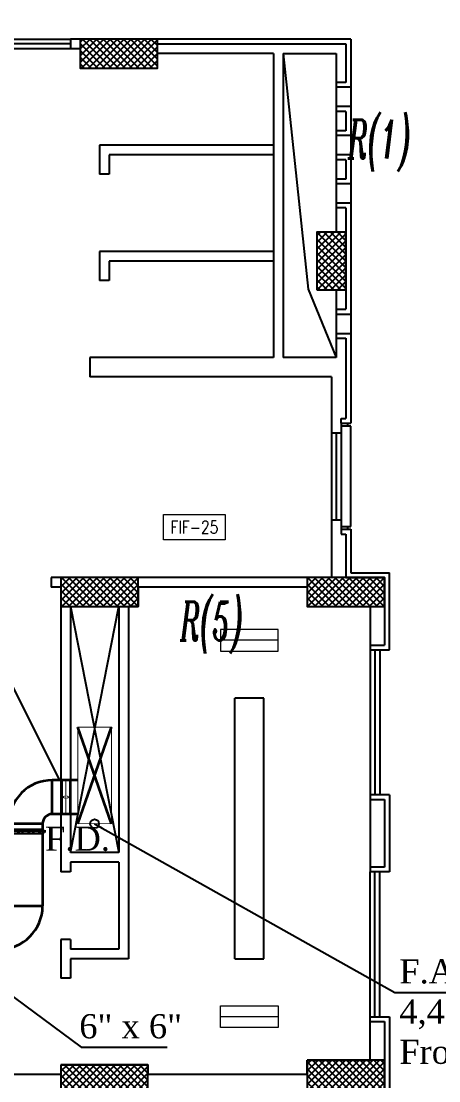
# Model space of a CAD drawing. Extents: x -432 to -365, y -145 to 173.
# Drawn here: x -381.9 to -377.57, y 74.01 to 84.99 of the extents above; entities that cross this region are included whole.
import ezdxf
from ezdxf.enums import TextEntityAlignment as Align

# ---------------------------------------------------------------- set-up
doc = ezdxf.new("R2010")
doc.units = 0
doc.header["$MEASUREMENT"] = 0
for name, color, linetype, lineweight in [('04-AC_F.A.DUCT', 4, 'Continuous', 35), ('A-SYMB-RMNU', 4, 'Continuous', 9), ('AC-TEXT', 15, 'Continuous', 30), ('Lighting', 2, 'Continuous', 13)]:
    doc.layers.add(name, color=color, linetype=linetype, lineweight=lineweight)
for name, color, linetype in [('A.C.VOLUM DAMPER', 2, 'Continuous'), ('CH.W.PIPING TEXT', 4, 'Continuous'), ('COLHATCH', 5, 'Continuous'), ('column', 6, 'Continuous'), ('E-LIGHTING', 2, 'Continuous'), ('elev', 2, 'Continuous'), ('ELEV1', 7, 'Continuous'), ('ELEV3', 1, 'Continuous'), ('fire damper', 20, 'Continuous'), ('M-DAMPER', 21, 'Continuous'), ('M-EQBMNT', 21, 'Continuous'), ('METAL-EDGE', 253, 'Continuous'), ('WALL', 4, 'Continuous'), ('WIN', 5, 'Continuous')]:
    doc.layers.add(name, color=color, linetype=linetype)
doc.styles.add('AC', font='romans.shx', dxfattribs={"height": 0.2})
doc.styles.add('ARABY', font='sosa.shx')
doc.styles.add('ITALICC', font='italicc.shx', dxfattribs={"width": 0.5, "height": 0.5})
doc.styles.add('ROMANS-TITLE', font='ROMANS.shx', dxfattribs={"width": 0.8})
doc.dimstyles.new('IHAB', dxfattribs={"dimscale": 0, "dimtxt": 0.15, "dimasz": 0.09, "dimexe": 0.18, "dimexo": 0.0625, "dimgap": 0, "dimtad": 0, "dimtih": 1, "dimtoh": 1, "dimzin": 0, "dimdsep": 46, "dimtxsty": 'ARABY', "dimcen": 0.03, "dimse1": 1, "dimse2": 1, "dimclrd": 36, "dimclrt": 42, "dimadec": 0, "dimazin": 0, "dimtfac": 1, "dimtmove": 1, "dimatfit": 3, "dimldrblk": 'ORIGIN', "dimfxl": 1, "dimtolj": 1, "dimtzin": 0, "dimarcsym": 0})
pattern_1 = [(45, (-202.9243946406027, -132.7769083291704), (-0.03535533905932738, 0.03535533905932738), []), (135, (-202.9243946406027, -132.7769083291704), (-0.03535533905932738, -0.03535533905932738), [])]

# ---------------------------------------------------------------- blocks, each defined once
blk = doc.blocks.new('A$C6E0E3E1A')
at = {"layer": 'Lighting'}
blk.add_line((0.5197793000941147, 0), (-0.5197793000940011, 0), dxfattribs=at)
blk.add_lwpolyline([(0.5197793000941147, 0.193842704840506), (-0.5197793000940011, 0.193842704840506), (-0.5197793000940011, -0.1938427048406197), (0.5197793000941147, -0.1938427048406197)], close=True, dxfattribs=at)
blk = doc.blocks.new('A$C180A56EA')
at = {"layer": 'A.C.VOLUM DAMPER'}
h = blk.add_hatch(dxfattribs=at)
h.set_pattern_fill('ANSI31', color=256, scale=0.001, style=0)
h.set_pattern_definition([(45, (129.5106854972666, -230.4802515764392), (-8.83883476483e-05, 8.83883476483e-05), [])])
h.paths.add_polyline_path([(0.0459236104537126, 0.0038522884871384), (0.0459236104757395, 0.0064864259926765), (0.0401378650209665, 0.0064864259843773), (0.0401377659472075, -0.0026821878719545), (0.045923610398944, -0.002682187910608), (0.0459236104210277, -4.8042745874e-05), (0.0602827424636132, -4.80428048775e-05), (0.060282742419048, 0.0127841165200664), (0.057027772506018, 0.0127841164832319), (0.0570277725136918, 0.0038522885038503)])
for p, q in [((-0.124205645396529, 0.0032395575318844), (-0.1161417841011314, 0.0032395575586008)), ((-0.1161417841110222, 0.0003895282276574), (-0.1189918133195249, 0.0032395575121029)), ((-0.1185239970014038, -1.54124385006e-05), (-0.1161417841200603, 0.0023668006671471)), ((-0.1161417840827141, 0.0015027057817463), (-0.117878635802839, 0.0032395575777002)), ((-0.1174108196443342, -1.54123823393e-05), (-0.1161417841109085, 0.0012536231505749)), ((-0.1161417840918659, 0.0026158833734655), (-0.1167654581736031, 0.0032395575305202)), ((-0.1162976420150414, -1.5412354486e-05), (-0.1161417841392165, 0.0001404455212253)), ((-0.1161417841392165, 0.0001404455212253), (-0.1104386206297079, 0.0058436088784504)), ((-0.1161417841109085, 0.0012536231505749), (-0.1115517983340908, 0.0058436089256304)), ((-0.1161417841200603, 0.0023668006671471), (-0.1126649756442077, 0.0058436089164218)), ((-0.1161417841116474, -0.0026495575285423), (-0.116141784119435, 0.0058436089358622)), ((-0.1161417840916954, 0.0034799782964967), (-0.1137781533485906, 0.0058436089636018)), ((-0.116141784119435, 0.0058436089358622), (-0.1098621357728859, 0.0058436088972087)), ((-0.1161417840819183, 0.0057063334328689), (-0.1160045086540151, 0.0058436088607152)), ((-0.1161417841102832, 0.00459315587878), (-0.1148913310622959, 0.0058436089263125)), ((-0.1161417841301215, -0.0009727320703803), (-0.1098621356978526, 0.0053069161341739)), ((-0.1098621357742502, -0.0014374097250709), (-0.116141784082032, 0.0048422385099514)), ((-0.1161417841678656, -0.0020859096340189), (-0.1098621357355967, 0.0041937385705353)), ((-0.1098621357274681, -0.0025505873544205), (-0.1161417841010177, 0.0037290610402181)), ((-0.1108763431438149, -0.0026495575201295), (-0.1161417840918659, 0.0026158833734655)), ((-0.1119895207731645, -0.0026495574730632), (-0.1161417840827141, 0.0015027057817463)), ((-0.1131026981677508, -0.0026495574915941), (-0.1161417841110222, 0.0003895282276574)), ((-0.1098621357458285, -0.000324232095835), (-0.1160299767564936, 0.0058436089358622)), ((-0.1155922542643282, -0.0026495574817034), (-0.1098621357640184, 0.0030805610164464)), ((-0.1098621357926106, 0.0007889455334009), (-0.1149167992492437, 0.0058436089168765)), ((-0.1144790765881396, -0.0026495574819307), (-0.1098621357172931, 0.0019673833870968)), ((-0.1098621357360514, 0.0019021230406509), (-0.1138036215824343, 0.0058436089072131)), ((-0.1133658991184063, -0.0026495574633998), (-0.1098621357362219, 0.0008542058423302)), ((-0.1127788020882292, 0.001902122891039), (0.04013781548408701, 0.0019021190562114)), ((-0.1098621357827767, 0.0030153006698868), (-0.1126904440282885, 0.0058436088601468)), ((-0.1098621357919285, 0.004128478261606), (-0.1115772665866928, 0.0058436090006637)), ((-0.1098621357541845, 0.0052416559002779), (-0.1104640888917459, 0.005843608869128001)), ((0.0401378650126674, 0.0121137935189211), (-0.1098621355558009, 0.0121137935094851)), ((-0.0881772501351463, 0.0112657172460615), (-0.0993662094800527, -0.0074614711519132)), ((-0.0767591894462214, 0.0112657172532238), (-0.0655702301083068, -0.0074614711489573)), ((-0.0401723665405314, 0.0112657172276443), (-0.0513613258009116, -0.0074614712360415)), ((-0.028444203477676, 0.0112657171690955), (-0.0172552441116238, -0.0074614712800383)), ((0.0055944797386758, 0.0112657171720514), (-0.0055944795217044, -0.0074614712164873)), ((0.0173771373223701, 0.0112657171323747), (0.0285660967728916, -0.0074614713074368)), ((0.0401378650209665, 0.0064864259843773), (0.0401377659472075, -0.0026821878719545)), ((0.0459236104757395, 0.0064864259926765), (0.0401378650209665, 0.0064864259843773)), ((0.0459236104537126, 0.0038522884871384), (0.0459236104757395, 0.0064864259926765)), ((0.0570277725136919, 0.0038522885038503), (0.0459236105127445, 0.0038522884871384)), ((0.060282742419048, 0.0127841165200664), (0.057027772506018, 0.0127841164832319)), ((0.057027772506018, 0.0127841164832319), (0.0570277725136919, 0.0038522885038503)), ((0.060282742419048, 0.0127841165200664), (0.0602827424636132, -4.80428048775e-05)), ((-0.1242056454347278, -1.54123812024e-05), (-0.1161417841017567, -1.54123921163e-05)), ((-0.1142158758345602, -0.0026495574820444), (-0.1161417840549745, -0.0007236493171092)), ((-0.1153290534637961, -0.0026495575098977), (-0.1161417841020977, -0.0018368269653308)), ((-0.1098621357556624, -0.0026495574828402), (-0.1161417841116474, -0.0026495575285423)), ((-0.1122527215736397, -0.0026495575199021), (-0.1098621357270701, -0.0002589717492754)), ((-0.1111395439819205, -0.0026495574544185), (-0.1098621357179184, -0.0013721493411083)), ((-0.1100263663902012, -0.0026495574639682), (-0.1098621357462264, -0.0024853269703442)), ((-0.1098621355596094, -0.008309547597122), (0.0401378649243327, -0.008309547597122)), ((0.0401377659472075, -0.0026821878719545), (0.045923610398944, -0.002682187910608)), ((0.0602827424636132, -4.80428048775e-05), (0.0459236104369723, -4.8042745874e-05)), ((0.045923610398944, -0.002682187910608), (0.0459236104210277, -4.80427458172e-05))]:
    blk.add_line(p, q, dxfattribs=at)
at = {"layer": 'A.C.VOLUM DAMPER', "extrusion": (0, 0, -1)}
for centre, major_axis, ratio, start_param, end_param in [((-0.0937717298639598, 0.001902123028259), (0.0013450041392635, 0.0013450041392635), 0.9999999999676532, 3.926990832005278, 7.068583485595073), ((-0.0937717298639598, 0.001902123028259), (-0.001345004179139, 0.001345004179139), 0.9999999999040016, 2.35619450514621, 5.497787158736003), ((-0.0711647098711126, 0.0019021231460385), (0.0013450041426326, 0.0013450041426326), 0.9999999998888288, 3.926990832044693, 7.068583485634487), ((-0.0711647098711126, 0.0019021231460385), (-0.0013450041924277, 0.0013450041924277), 0.9999999998375536, 2.356194505112986, 5.49778715870278), ((-0.0457668461097285, 0.0019021230192777), (0.0013450041956857, 0.0013450041956857), 0.9999999999536584, 3.926990827051501, 7.068583480641293), ((9.9192e-12, 0.0019021230295095), (0.001345004092869, 0.001345004092869), 0.9999999999231018, 0.7853981685759788, 3.926990822165772), ((0.0229716170945551, 0.0019021229969951), (0.0013450041392419, 0.0013450041392419), 0.9999999999699456, 3.926990831944366, 7.068583485534158), ((0.0229716170945551, 0.0019021229969951), (-0.0013450041956917, 0.0013450041956917), 0.9999999999747561, 2.35619450022081, 5.497787153810606)]:
    blk.add_ellipse(centre, major_axis=major_axis, ratio=ratio, start_param=start_param, end_param=end_param, dxfattribs=at)
at = {"layer": 'A.C.VOLUM DAMPER', "extrusion": (0, 0, -0.9999999999999998)}
for centre, major_axis, ratio, start_param, end_param in [((-0.0457668461097285, 0.0019021230192777), (-0.0013450041259434, 0.0013450041259434), 0.9999999999912028, 2.356194505189812, 5.497787158779605), ((-0.0228497239120031, 0.001902122977441), (0.0013450040663097, 0.0013450040663097), 0.999999999879514, 3.926990802463995, 7.068583456053788), ((-0.0228497239120031, 0.001902122977441), (-0.0013450041724461, 0.0013450041724461), 0.999999999964557, 2.356194485452919, 5.497787139042712), ((9.9192e-12, 0.0019021230295095), (0.0013450040895427, 0.0013450040895427), 0.999999999908442, 3.926990802389763, 7.068583455979557)]:
    blk.add_ellipse(centre, major_axis=major_axis, ratio=ratio, start_param=start_param, end_param=end_param, dxfattribs=at)
blk = doc.blocks.new('*U707')
at = {"layer": 'M-EQBMNT'}
h = blk.add_hatch(color=195, dxfattribs=at)
edge = h.paths.add_edge_path()
edge.add_ellipse((-200.0000000543223, 1.45519e-11), major_axis=(-6.9e-15, -37.49999999650754), ratio=0.5042023707431542, start_angle=0, end_angle=90)
edge.add_ellipse((-200.0000000543223, 1.45519e-11), major_axis=(3.6e-15, 19.6874236297881), ratio=0.9603891934594835, start_angle=90, end_angle=270, ccw=False)
edge.add_ellipse((-200.0000000543223, 1.45519e-11), major_axis=(-6.9e-15, -37.49999999650754), ratio=0.5042023707431542, start_angle=270, end_angle=359.9999999999999)
edge = h.paths.add_edge_path()
edge.add_ellipse((-200.0000000543223, 1.45519e-11), major_axis=(3.6e-15, 19.6874236297881), ratio=0.9603891934594835, start_angle=270, end_angle=450, ccw=False)
edge.add_ellipse((-200.0000000543223, 1.45519e-11), major_axis=(-6.9e-15, -37.49999999650754), ratio=0.5042023707431542, start_angle=90, end_angle=180)
edge.add_ellipse((-200.0000000543223, 1.45519e-11), major_axis=(-6.9e-15, -37.49999999650754), ratio=0.5042023707431542, start_angle=180, end_angle=270)
at = {"layer": 'M-EQBMNT', "color": 195, "const_width": 10}
blk.add_lwpolyline([(-5.40458132e-08, 0), (-400.0000000545988, 0)], dxfattribs=at)
at = {"layer": 'M-EQBMNT'}
blk.add_lwpolyline([(-7.20610842e-08, 49.99999999650025), (-400.0000000545988, 49.99999999650025), (-400.0000000545988, -49.99999999650025), (-7.20610842e-08, -49.99999999650025)], close=True, dxfattribs=at)
blk = doc.blocks.new('A-ROOM')
at = {"layer": 'A-SYMB-RMNU'}
blk.add_lwpolyline([(-425, 175), (425, 175), (425, -175), (-425, -175)], close=True, dxfattribs=at)
at = {"layer": 'A-SYMB-RMNU', "style": 'ROMANS-TITLE', "width": 0.8}
blk.add_attdef('ROOM-NO', text='', height=175, dxfattribs=at).set_placement((0, 0), align=Align.MIDDLE)

msp = doc.modelspace()

# ---------------------------------------------------------------- hatches: boundary and pattern name
at = {"layer": 'COLHATCH', "linetype": 'Continuous'}
h = msp.add_hatch(dxfattribs=at)
h.set_pattern_fill('_USER', color=252, scale=0.05, angle=45, style=0, double=1, pattern_type=0)
h.set_pattern_definition(pattern_1)
h.paths.add_polyline_path([(-382.4843946406016, 84.80309167082848), (-382.7843946406016, 84.80309167082842), (-382.7843946406016, 83.90309167082845), (-382.4843946406016, 83.90309167082845)])
h.paths.add_polyline_path([(-380.4843946406017, 84.80309167082763), (-381.2843946406016, 84.80309167082768), (-381.2843946406016, 84.50309167082773), (-380.4843946406017, 84.50309167082773)])
h.paths.add_polyline_path([(-380.6843946406017, 79.22309167082787), (-381.4843946406017, 79.22309167082787), (-381.4843946406017, 78.92309167082786), (-380.6843946406017, 78.92309167082786)])
h.paths.add_polyline_path([(-378.1343946406027, 79.22309167082832), (-378.9343946406026, 79.22309167082832), (-378.9343946406026, 78.92309167082837), (-378.1343946406027, 78.92309167082837)])
h.paths.add_polyline_path([(-378.5343946406019, 82.80309167082854), (-378.8343946406018, 82.8030916708286), (-378.8343946406018, 82.20309167082863), (-378.5343946406019, 82.20309167082851)])
h.paths.add_polyline_path([(-380.3919308059216, 67.95309167082942), (-381.4919308059215, 67.95309167082937), (-381.4919308059215, 67.65309167082935), (-380.6389404756205, 67.65309167082941, -0.01158691600550345), (-380.6548321923033, 66.96742245964393), (-380.4050693451238, 66.95651516274094, 0.0165604060356585)])
h.paths.add_polyline_path([(-380.5864120713378, 65.22309167083003), (-380.8397932402501, 65.22309167083003, -0.04080817905103618), (-381.4283229417356, 62.884171843529), (-381.1918355065388, 62.80309167083007, 0.04150963328022737)])
h.paths.add_polyline_path([(-382.4843946406185, 65.82309167082937), (-382.7843946406185, 65.82309167082937), (-382.7843946406185, 64.9230916708294), (-382.4843946406185, 64.9230916708294)])
h.paths.add_polyline_path([(-386.6143946406018, 65.82309167082943), (-387.0143946406014, 65.82309167082943), (-387.0143946406014, 64.92309167082945), (-386.6143946406018, 64.92309167082945)])
h.paths.add_polyline_path([(-390.4143946406213, 65.82309167082965), (-390.864394640593, 65.82309167082965), (-390.864394640593, 64.92309167082968), (-390.4143946406213, 64.92309167082945)])
h.paths.add_polyline_path([(-390.6643946405936, 64.0030916708287), (-390.9643946406108, 64.00309167082852), (-390.9643946406106, 63.10309167082843), (-390.6643946405936, 63.10309167082843)])
h.paths.add_polyline_path([(-398.6643946406015, 65.82309167081635), (-398.9643946406015, 65.82309167081635), (-398.9643946406015, 64.92309167081638), (-398.6643946406015, 64.92309167081638)])
h.paths.add_polyline_path([(-398.6643946406015, 64.00309176008003), (-398.9643946406015, 64.00309176008003), (-398.9643946406015, 63.10309176008005), (-398.6643946406015, 63.10309176008005)])
h.paths.add_polyline_path([(-398.6643946405927, 83.65309167082862), (-398.9643946406101, 83.6530916708285), (-398.9643946406101, 83.05309167082854), (-398.6643946405927, 83.05309167082865)])
h.paths.add_polyline_path([(-390.4143946405931, 84.80309167082837), (-390.864394640593, 84.80309167082837), (-390.864394640593, 83.90309167082839), (-390.4143946405931, 83.90309167082833)])
h.paths.add_polyline_path([(-398.6643946405933, 87.00309167082835), (-398.9643946406106, 87.00309167082824), (-398.9643946406108, 86.40309167082827), (-398.6643946405933, 86.40309167082839)])
h.paths.add_polyline_path([(-400.0143946406111, 84.80309167082837), (-405.7143946405933, 84.80309167082837), (-405.7143946405933, 83.05309167082842), (-405.4143946405931, 83.05309167082831), (-405.4143946405931, 84.50309167082835), (-400.314394640611, 84.50309167082835), (-400.3143946406111, 83.05309167082825), (-400.0143946406109, 83.05309167082837)])
h.paths.add_polyline_path([(-405.4143946405758, 87.00309167082841), (-405.7143946405933, 87.00309167082824), (-405.7143946405933, 86.40309167082827), (-405.4143946405758, 86.40309167082839)])
h.paths.add_polyline_path([(-414.7643946406137, 84.80309167082831), (-415.2143946406135, 84.80309167082837), (-415.2143946406135, 83.90309167082833), (-414.7643946406137, 83.90309167082833)])
h.paths.add_polyline_path([(-418.5643946406134, 84.80309167083041), (-418.9643946406135, 84.80309167083041), (-418.9643946406135, 83.90309167083049), (-418.5643946406134, 83.90309167083043)])
h.paths.add_polyline_path([(-422.8443946406027, 84.80309167082837), (-423.1443946406029, 84.80309167082831), (-423.1443946406029, 83.90309167082839), (-422.8443946406027, 83.90309167082839)])
h.paths.add_polyline_path([(-424.3443946406045, 84.80309167082854), (-425.1443946406043, 84.80309167082854), (-425.1443946406043, 84.50309167082858), (-424.3443946406045, 84.50309167082858)])
h.paths.add_polyline_path([(-426.7943946406044, 82.8030916708286), (-427.0943946406043, 82.80309167082854), (-427.0943946406043, 82.20309167082857), (-426.7943946406044, 82.20309167082857)])
h.paths.add_polyline_path([(-424.1443946406043, 79.22309167089159), (-424.9443946406045, 79.22309167089159), (-424.9443946406045, 78.92309167089164), (-424.1443946406043, 78.92309167089164)])
h.paths.add_polyline_path([(-426.6943946406038, 79.22309167089159), (-427.4943946406037, 79.22309167089159), (-427.4943946406037, 78.92309167089164), (-426.6943946406038, 78.92309167089164)])
h.paths.add_polyline_path([(-426.6943946406004, 74.22309167082958), (-427.4943946406003, 74.22309167082958), (-427.4943946406003, 73.92309167082962), (-426.6943946406004, 73.92309167082962)])
h.paths.add_polyline_path([(-424.1443946406034, 74.17309167089283), (-425.0443946406032, 74.17309167089283), (-425.0443946406032, 73.92309167089289), (-424.1443946406034, 73.92309167089289)])
h.paths.add_polyline_path([(-424.1368584752806, 67.95309167082937), (-425.2368584752805, 67.95309167082942, 0.0165604060356585), (-425.2237199360783, 66.95651516274094), (-424.9739570888989, 66.96742245964393, -0.01158691600550349), (-424.9898488055816, 67.65309167082941), (-424.1368584752806, 67.65309167082935)])
h.paths.add_polyline_path([(-424.788996040952, 65.22309167083003), (-425.0423772098642, 65.22309167083003, 0.04150963328022737), (-424.4369537746633, 62.80309167083007), (-424.2004663394664, 62.884171843529, -0.04080817905103618)])
h.paths.add_polyline_path([(-422.8443946405836, 65.82309167082937), (-423.1443946405836, 65.82309167082937), (-423.1443946405836, 64.9230916708294), (-422.8443946405836, 64.9230916708294)])
h.paths.add_polyline_path([(-418.6143946406, 65.8230916708296), (-419.0143946405996, 65.8230916708296), (-419.0143946405996, 64.92309167082968), (-418.6143946406, 64.92309167082962)])
h.paths.add_polyline_path([(-414.7643946405983, 65.8230916708296), (-415.2143946405699, 65.82309167082965), (-415.2139156305588, 64.92309396538818), (-414.763915630587, 64.923093965388)])
h.paths.add_polyline_path([(-414.6643946405913, 64.00309167082852), (-414.9643946406085, 64.00309167082864), (-414.9643946406085, 63.10309167082843), (-414.6643946405915, 63.10309167082849)])
h.paths.add_polyline_path([(-406.6643946406343, 65.82309184933288), (-406.9643946406342, 65.82309184933288), (-406.9643946406342, 64.9230918493329), (-406.6643946406343, 64.9230918493329)])
h.paths.add_polyline_path([(-406.6643946406343, 64.00309193859655), (-406.9643946406342, 64.00309193859655), (-406.9643946406342, 63.10309193859658), (-406.6643946406343, 63.10309193859658)])
h = msp.add_hatch(dxfattribs=at)
h.set_pattern_fill('_USER', color=252, scale=0.05, angle=45, style=0, double=1, pattern_type=0)
h.set_pattern_definition(pattern_1)
h.paths.add_polyline_path([(-380.5843946406016, 74.17309167082962), (-381.4843946406015, 74.17309167082956), (-381.4843946406015, 73.92309167082962), (-380.5843946406016, 73.92309167082962)])
h.paths.add_polyline_path([(-378.1343946406018, 74.22309167082958), (-378.9343946406017, 74.22309167082958), (-378.9343946406017, 73.92309167082962), (-378.1343946406018, 73.92309167082962)])

# ---------------------------------------------------------------- linework, layer by layer
at = {"layer": '04-AC_F.A.DUCT', "linetype": 'Continuous'}
for p, q in [((-381.3107417172938, 76.67309167082786), (-380.9607417172938, 77.67309167082786)), ((-380.9607417172938, 76.67309167082786), (-381.3107417172938, 77.67309167082786)), ((-381.3107417172938, 77.12309167082785), (-381.5745714255419, 77.12309167082785)), ((-381.574571425542, 76.77309167082785), (-381.5745714255419, 77.12309167082785)), ((-381.3107417172938, 76.77309167082785), (-381.574571425542, 76.77309167082785)), ((-381.674571425542, 76.67309167082786), (-382.0245714255419, 76.67309167082783)), ((-381.674571425542, 76.67309167082786), (-381.674571425542, 75.82068728309375)), ((-382.0245714255419, 75.82068728309378), (-381.674571425542, 75.82068728309375))]:
    msp.add_line(p, q, dxfattribs=at)
at = {"layer": '04-AC_F.A.DUCT', "linetype": 'Continuous', "const_width": 0.01}
msp.add_lwpolyline([(-381.3107417172938, 76.67309167082786), (-381.3107417172938, 77.67309167082786), (-380.9607417172938, 77.67309167082786), (-380.9607417172938, 76.67309167082786)], close=True, dxfattribs=at)
at = {"layer": '04-AC_F.A.DUCT', "linetype": 'Continuous'}
for centre, radius, start, end in [((-381.574571425542, 76.67309167082786), 0.449999999999909, 90.00000000000325, 180), ((-381.574571425542, 76.67309167082786), 0.1, 90.00000000000325, 180), ((-382.1245714255419, 75.82068728309378), 0.449999999999909, 270, 359.9999999999968)]:
    msp.add_arc(centre, radius, start, end, dxfattribs=at)
at = {"layer": 'column', "color": 252}
for points in [[(-381.2843946406016, 84.80309167082763), (-381.2843946406016, 84.50309167082767), (-380.4843946406017, 84.50309167082767), (-380.4843946406017, 84.80309167082763)], [(-378.8343946406018, 82.20309167082857), (-378.5343946406019, 82.20309167082857), (-378.5343946406019, 82.80309167082854), (-378.8343946406018, 82.80309167082854)], [(-381.4843946406017, 79.22309167082781), (-381.4843946406017, 78.92309167082786), (-380.6843946406017, 78.92309167082786), (-380.6843946406017, 79.22309167082781)], [(-378.9343946406026, 79.22309167082832), (-378.9343946406026, 78.92309167082837), (-378.1343946406027, 78.92309167082837), (-378.1343946406027, 79.22309167082832)], [(-378.9343946406017, 74.22309167082958), (-378.9343946406017, 73.92309167082962), (-378.1343946406018, 73.92309167082962), (-378.1343946406018, 74.22309167082958)], [(-381.4843946406015, 74.17309167082956), (-381.4843946406015, 73.92309167082962), (-380.5843946406016, 73.92309167082962), (-380.5843946406016, 74.17309167082956)]]:
    msp.add_lwpolyline(points, close=True, dxfattribs=at)
at = {"layer": 'elev', "color": 252}
for p, q in [((-378.6343946406016, 84.30309167082854), (-378.6343946406016, 84.10309167082855)), ((-378.4843946406024, 84.30309167082854), (-378.4843946406023, 84.10309167082855)), ((-378.6343946406016, 83.80309167082854), (-378.6343946406015, 83.60309167082855)), ((-378.4843946406021, 83.80309167082854), (-378.4843946406021, 83.60309167082855)), ((-379.2843946406015, 83.70309167082851), (-381.0843946406014, 83.7030916708284)), ((-381.0843946406015, 83.70309167082851), (-381.0843946406015, 83.40309167082862)), ((-379.2843946406014, 83.60309167082838), (-380.9843946406012, 83.60309167082838)), ((-380.9843946406014, 83.60309167082838), (-380.9843946406014, 83.4030916708285)), ((-380.9843946406014, 83.40309167082862), (-381.0843946406013, 83.40309167082862)), ((-378.6343946406015, 83.3030916708286), (-378.6343946406014, 83.1030916708286)), ((-378.484394640602, 83.3030916708286), (-378.4843946406019, 83.1030916708286)), ((-379.2843946406014, 82.60309167082855), (-381.0843946406013, 82.60309167082843)), ((-381.0843946406014, 82.60309167082843), (-381.0843946406013, 82.30309167082848)), ((-379.2843946406014, 82.50309167082841), (-380.9843946406011, 82.50309167082852)), ((-380.9843946406012, 82.50309167082841), (-380.9843946406012, 82.30309167082848)), ((-380.9843946406012, 82.30309167082848), (-381.0843946406011, 82.30309167082848)), ((-378.6343946406018, 81.9530916708284), (-378.6343946406012, 81.75309167082841)), ((-378.4843946406013, 81.9530916708284), (-378.4843946406012, 81.75309167082841)), ((-378.4843946406008, 80.79309167082792), (-378.5843946406008, 80.79309167082792)), ((-378.4843946406008, 79.75309167082796), (-378.4843946406008, 80.79309167082792)), ((-378.5843946406002, 79.75309167082796), (-378.4843946406007, 79.75309167082796))]:
    msp.add_line(p, q, dxfattribs=at)
at = {"layer": 'ELEV1'}
for p, q in [((-378.5143946406008, 80.79309167082792), (-378.5143946406008, 80.82309167082789)), ((-378.5143946406008, 79.72309167082798), (-378.5143946406008, 79.75309167082796))]:
    msp.add_line(p, q, dxfattribs=at)
at = {"layer": 'ELEV3', "color": 252, "linetype": 'Continuous'}
for p, q in [((-379.1843946406016, 84.65309167082862), (-378.9258335759978, 82.21166610878433)), ((-378.9258335759978, 82.21166610878433), (-378.6343946406013, 81.50309167082841)), ((-381.384394640602, 78.92309167082774), (-380.8843946406014, 76.37309167082944)), ((-381.3843946406016, 76.37309167082944), (-380.8843946406017, 78.92309167082763))]:
    msp.add_line(p, q, dxfattribs=at)
at = {"layer": 'METAL-EDGE', "color": 252, "linetype": 'Continuous'}
for p, q in [((-380.4843946406026, 84.75309167082904), (-380.4843946406026, 84.80309167082854)), ((-380.4843946406026, 84.75309167082904), (-378.5343946406016, 84.75309167082898)), ((-378.5343946406016, 84.75309167082898), (-378.5343946406016, 84.35309167082855)), ((-378.5343946406016, 84.35309167082855), (-378.6343946406016, 84.35309167082855)), ((-378.5343946406015, 84.05309167082854), (-378.6343946406016, 84.05309167082854)), ((-378.5343946406015, 84.05309167082854), (-378.5343946406015, 83.85309167082855)), ((-378.5343946406015, 83.85309167082855), (-378.6343946406016, 83.85309167082855)), ((-378.5343946406015, 83.5530916708286), (-378.6343946406015, 83.55309167082854)), ((-378.5343946406015, 83.55309167082854), (-378.5343946406015, 83.3530916708286)), ((-378.5343946406015, 83.3530916708286), (-378.6343946406015, 83.3530916708286)), ((-378.5343946406015, 83.0530916708286), (-378.6343946406014, 83.0530916708286)), ((-378.5343946406015, 83.0530916708286), (-378.5343946406015, 82.00309167082949)), ((-378.6343946406013, 82.00309167082943), (-378.5343946406027, 82.00309167082949)), ((-378.6343946406012, 81.7030916708284), (-378.5343946406016, 81.7030916708284)), ((-378.5343946406016, 81.7030916708284), (-378.5343946406016, 80.87309167082864)), ((-378.5843946406009, 80.87309167082864), (-378.5343946406016, 80.87309167082864)), ((-378.5843946406009, 80.82309167082863), (-378.5843946406009, 80.87309167082864)), ((-378.5843946406002, 79.72309167082867), (-378.5843946406002, 79.67309167082865)), ((-378.5843946406002, 79.67309167082865), (-378.5343946406016, 79.67309167082865)), ((-378.5343946406016, 79.67309167082865), (-378.5343946406016, 79.22309167082838)), ((-378.5343946406016, 79.22309167082838), (-378.1343946406027, 79.22309167082838)), ((-378.1343946406027, 79.22309167082838), (-378.1343946406027, 78.5230916708289)), ((-378.2843946406015, 78.52309167082896), (-378.1343946406027, 78.5230916708289)), ((-378.2843946406015, 76.92309167082894), (-378.1343946406016, 76.92309167082894)), ((-378.1343946406016, 76.92309167082894), (-378.1343946406016, 76.22309167082821)), ((-378.1343946406016, 76.22309167082821), (-378.2843946406015, 76.22309167082821)), ((-378.2843946406015, 74.62309167082819), (-378.1343946406016, 74.62309167082819)), ((-378.1343946406016, 74.62309167082819), (-378.1343946406017, 73.9230916708295))]:
    msp.add_line(p, q, dxfattribs=at)
at = {"layer": 'WALL', "color": 252, "linetype": 'Continuous'}
for p, q in [((-378.4843946406026, 84.80309167082854), (-381.3843946406017, 84.80309167082854)), ((-381.3843946406017, 84.80309167082854), (-381.3843946406016, 84.7030916708284)), ((-378.4843946406026, 84.80309167082854), (-378.4843946406024, 84.30309167082854)), ((-381.2843946406016, 84.7030916708284), (-381.3843946406017, 84.7030916708284)), ((-381.2843946406016, 84.7030916708284), (-381.2843946406015, 84.50309167082858)), ((-379.2843946406016, 84.65309167082839), (-380.4843946406025, 84.65309167082839)), ((-380.4843946406025, 84.50309167082835), (-380.4843946406025, 84.65309167082839)), ((-379.2843946406016, 84.65309167082839), (-379.2843946406013, 81.50309167082841)), ((-379.1843946406016, 84.65309167082862), (-378.6343946406016, 84.65309167082839)), ((-379.1843946406016, 84.65309167082862), (-379.1843946406013, 81.50309167082841)), ((-378.6343946406016, 84.65309167082839), (-378.6343946406016, 84.3030916708286)), ((-381.2843946406015, 84.50309167082858), (-380.4843946406025, 84.50309167082835)), ((-378.4843946406026, 84.30309167082854), (-378.6343946406016, 84.30309167082854)), ((-378.4843946406026, 84.10309167082855), (-378.6343946406016, 84.10309167082855)), ((-378.6343946406016, 84.10309167082855), (-378.6343946406015, 83.80309167082854)), ((-378.4843946406023, 84.10309167082855), (-378.4843946406021, 83.80309167082854)), ((-378.4843946406026, 83.80309167082854), (-378.6343946406016, 83.80309167082854)), ((-378.4843946406026, 83.60309167082855), (-378.6343946406015, 83.60309167082855)), ((-378.6343946406015, 83.60309167082855), (-378.6343946406015, 83.3030916708286)), ((-378.4843946406021, 83.60309167082855), (-378.484394640602, 83.3030916708286)), ((-378.4843946406025, 83.3030916708286), (-378.6343946406015, 83.3030916708286)), ((-378.4843946406025, 83.1030916708286), (-378.6343946406014, 83.1030916708286)), ((-378.6343946406014, 83.1030916708286), (-378.6343946406014, 82.80309167082848)), ((-378.4843946406019, 83.1030916708286), (-378.4843946406014, 81.9530916708284)), ((-378.6343946406014, 82.80309167082848), (-378.8343946406018, 82.80309167082842)), ((-378.8343946406018, 82.80309167082842), (-378.8343946406018, 82.20309167082851)), ((-378.8343946406018, 82.20309167082851), (-378.6343946406011, 82.20309167082857)), ((-378.6343946406011, 82.20309167082857), (-378.6343946406013, 81.9530916708284)), ((-378.6343946406018, 81.9530916708284), (-378.4843946406013, 81.9530916708284)), ((-378.6343946406012, 81.75309167082841), (-378.4843946406012, 81.75309167082841)), ((-378.6343946406013, 81.75309167082841), (-378.6343946406013, 81.5030916708283)), ((-378.4843946406012, 81.75309167082841), (-378.4843946406008, 80.82309167082863)), ((-379.2843946406013, 81.5030916708283), (-381.1843946406012, 81.5030916708283)), ((-381.1843946406012, 81.5030916708283), (-381.1843946406012, 81.30309167082848)), ((-378.6343946406012, 81.50309167082841), (-379.1843946406014, 81.50309167082852)), ((-378.6843946406012, 81.30309167082848), (-381.1843946406013, 81.30309167082848)), ((-378.6843946406013, 81.30309167082848), (-378.6843946406012, 80.72309167082861)), ((-378.5843946406009, 80.82309167082863), (-378.4843946406008, 80.82309167082863)), ((-378.5843946406009, 80.82309167082863), (-378.5843946406008, 80.72309167082861)), ((-378.6843946406012, 80.72309167082861), (-378.5843946406008, 80.72309167082861)), ((-378.6843946406013, 79.82309167082863), (-378.5843946406002, 79.82309167082863)), ((-378.6843946406012, 79.82309167082863), (-378.6843946406012, 79.22309167082838)), ((-378.5843946406002, 79.82309167082863), (-378.5843946406002, 79.72309167082867)), ((-378.5843946406002, 79.72309167082867), (-378.4843946406002, 79.72309167082867)), ((-378.4843946406002, 79.72309167082867), (-378.4843946406, 79.27309167082839)), ((-378.4843946406, 79.27309167082839), (-378.0843946406027, 79.27309167082839)), ((-378.0843946406015, 78.47309167082895), (-378.0843946406027, 79.27309167082839)), ((-378.6843946406012, 79.22309167082838), (-381.5843946406016, 79.22309167082827)), ((-381.5843946406016, 79.22309167082827), (-381.5843946406017, 79.12309167082825)), ((-381.4843946406017, 79.12309167082825), (-381.5843946406017, 79.12309167082825)), ((-381.4843946406017, 79.12309167082825), (-381.4843946406015, 76.1730916708294)), ((-378.9343946406026, 79.12309167082836), (-380.6843946406017, 79.12309167082842)), ((-380.6843946406017, 79.12309167082842), (-380.6843946406017, 78.92309167082786)), ((-378.9343946406026, 79.12309167082836), (-378.9343946406026, 78.92309167082837)), ((-381.3843946406018, 78.92309167082786), (-380.8843946406017, 78.92309167082763)), ((-381.384394640602, 78.92309167082774), (-381.3843946406014, 76.37309167082944)), ((-380.8843946406017, 78.92309167082763), (-380.8843946406014, 76.37309167082944)), ((-380.7843946406015, 78.92309167082786), (-380.7843946406015, 75.27309167082936)), ((-380.6843946406017, 78.92309167082786), (-380.7843946406015, 78.92309167082786)), ((-378.9343946406026, 78.92309167082837), (-378.2843946406014, 78.92309167082814)), ((-378.6843946406013, 78.92309167082837), (-378.2843946405996, 78.92309167082814)), ((-378.2843946406014, 78.92309167082814), (-378.2843946406015, 78.47309167082895)), ((-378.2843946406015, 78.47309167082895), (-378.0843946406015, 78.47309167082895)), ((-379.3843946406014, 77.97309167082855), (-379.6843946406015, 77.97309167082844)), ((-379.6843946406013, 75.27309167082947), (-379.6843946406015, 77.97309167082844)), ((-379.3843946406014, 75.27309167082936), (-379.3843946406014, 77.97309167082855)), ((-378.0843946406015, 76.97309167082895), (-378.2843946406015, 76.97309167082895)), ((-378.2843946406015, 76.97309167082895), (-378.2843946406015, 76.1730916708282)), ((-378.0843946406015, 76.97309167082895), (-378.0843946406015, 76.17309167082911)), ((-380.8843946406014, 76.37309167082944), (-381.3843946406016, 76.37309167082944)), ((-380.8843946406014, 76.27309167082942), (-381.3843946406016, 76.27309167082942)), ((-381.3843946406014, 76.27309167082953), (-381.3843946406014, 76.1730916708294)), ((-380.8843946406014, 76.2730916708293), (-380.8843946406014, 75.3730916708295)), ((-381.3843946406014, 76.1730916708294), (-381.4843946406016, 76.1730916708294)), ((-378.0843946406015, 76.1730916708282), (-378.2843946406015, 76.1730916708282)), ((-381.3843946406014, 75.4730916708294), (-381.4843946406016, 75.4730916708294)), ((-381.4843946406016, 75.4730916708294), (-381.4843946406016, 75.07309167082943)), ((-381.3843946406014, 75.4730916708294), (-381.3843946406016, 75.3730916708295)), ((-380.8843946406014, 75.3730916708295), (-381.3843946406016, 75.3730916708295)), ((-380.7843946406015, 75.27309167082936), (-381.3843946406016, 75.27309167082936)), ((-381.3843946406016, 75.27309167082936), (-381.3843946406016, 75.07309167082943)), ((-379.6843946406013, 75.27309167082947), (-379.3843946406014, 75.27309167082936)), ((-381.3843946406016, 75.07309167082943), (-381.4843946406016, 75.07309167082943)), ((-378.2843946406015, 74.22309167082958), (-378.2843946406015, 74.6730916708282)), ((-378.2843946406015, 74.6730916708282), (-378.0843946406015, 74.6730916708282)), ((-378.0843946406015, 74.6730916708282), (-378.0843946406017, 73.87309167082955)), ((-378.934394640604, 74.07309167082954), (-378.934394640604, 74.22309167082969)), ((-378.934394640604, 74.22309167082969), (-378.2843946406015, 74.22309167082963)), ((-381.4843946406016, 74.17309167083002), (-380.5843946406017, 74.17309167082962)), ((-381.4843946406016, 74.17309167082968), (-381.4843946406016, 74.07309167082954)), ((-380.5843946406017, 74.17309167082962), (-380.5843946406017, 74.07309167082954)), ((-381.4843946406015, 74.07309167082948), (-382.7843946406027, 74.07309167082954)), ((-378.934394640604, 74.07309167082954), (-380.5843946406017, 74.07309167082954))]:
    msp.add_line(p, q, dxfattribs=at)
at = {"layer": 'WIN', "color": 252}
for p, q in [((-382.1843946406012, 84.80309167082842), (-381.3843946406017, 84.80309167082854)), ((-381.3843946406017, 84.75309167082847), (-382.1843946406012, 84.75309167082847)), ((-381.3843946406017, 84.7030916708284), (-382.1843946406012, 84.7030916708284)), ((-378.6843946406012, 80.72309167082861), (-378.6843946406012, 79.82309167082863)), ((-378.6343946406013, 80.72309167082861), (-378.6343946406013, 79.82309167082863)), ((-378.5843946406013, 80.72309167082861), (-378.5843946406013, 79.82309167082863)), ((-378.2843946406015, 78.47309167082895), (-378.2843946406015, 76.97309167082895)), ((-378.2343946406015, 78.47309167082895), (-378.2343946406015, 76.97309167082895)), ((-378.1843946406016, 78.47309167082895), (-378.1843946406016, 76.97309167082895)), ((-378.2843946406015, 74.6730916708282), (-378.2843946406015, 76.17309167082911)), ((-378.2343946406015, 74.6730916708282), (-378.2343946406015, 76.17309167082911)), ((-378.1843946406016, 74.6730916708282), (-378.1843946406016, 76.17309167082911))]:
    msp.add_line(p, q, dxfattribs=at)

# ---------------------------------------------------------------- block references
at = {"layer": 'A-SYMB-RMNU', "xscale": 0.0007500000000391083, "yscale": 0.0007500000000106866, "zscale": 0.00075}
msp.add_blockref('A-ROOM', (-380.1031572130065, 79.74596723709516), dxfattribs=at).add_auto_attribs({'ROOM-NO': 'FIF-25'})
at = {"layer": 'A.C.VOLUM DAMPER', "xscale": -2.333333324490582, "yscale": 2.333333324490582, "zscale": 2.333333324490594}
msp.add_blockref('A$C180A56EA', (-381.9309164077401, 76.58842616853119), dxfattribs=at)
at = {"layer": 'E-LIGHTING', "linetype": 'Continuous', "xscale": 0.5753424657534083, "yscale": 0.5753424657534083, "zscale": 0.5753424657534246}
msp.add_blockref('A$C6E0E3E1A', (-379.5343946406015, 78.57309167082846), dxfattribs=at)
at = {"layer": 'E-LIGHTING', "linetype": 'Continuous', "xscale": -0.5753424657534083, "yscale": 0.5753424657534083, "zscale": 0.5753424657534246, "rotation": 180}
msp.add_blockref('A$C6E0E3E1A', (-379.5343946406015, 74.6730916708294), dxfattribs=at)
at = {"layer": 'M-DAMPER', "xscale": 0.0008750000000361524, "yscale": 0.0008750000000361524, "zscale": 0.0008749999584778918, "rotation": 270}
msp.add_blockref('*U707', (-381.4331504051127, 76.77309161434863), dxfattribs=at)

# ---------------------------------------------------------------- texts
at = {"layer": 'AC-TEXT', "color": 34, "linetype": 'Continuous', "char_height": 0.25, "width": 3.951459411744508, "attachment_point": 7, "style": 'AC'}
for s, insert in [('\\A1;\\pt0;{\\fTimes New Roman|b0|i0|c0|p18;\\P\\ptz;F.A.D 40" x 14"\\P4,420- CFM\\PFrom F.A.F.-03 }', (-377.9821525076989, 74.17906295104856)), ('\\A1;{\\fTimes New Roman|b0|i0|c0|p18;\\C85;6" x 6"}', (-381.294830777633, 74.44539090351506))]:
    msp.add_mtext(s, dxfattribs=dict(at, insert=insert))
at = {"layer": 'CH.W.PIPING TEXT', "color": 6, "style": 'ITALICC', "width": 0.5}
for s, p in [('R(1)', (-378.5143566106192, 83.56601803841608)), ('R(1)', (-378.5143566106192, 83.56601803841608)), ('R(5)', (-380.24995460533, 78.57159675711281))]:
    msp.add_text(s, height=0.4018188784132772, rotation=359.9999999999999, dxfattribs=at).set_placement(p)
at = {"layer": 'fire damper', "insert": (-381.649095809829, 76.38743795287536), "char_height": 0.25, "width": 3.951459411744508, "attachment_point": 7, "style": 'AC'}
msp.add_mtext('\\A1;{\\fTimes New Roman|b0|i0|c0|p18;F.D.}', dxfattribs=at)

# ---------------------------------------------------------------- leaders
at = {"layer": 'AC-TEXT', "color": 34, "linetype": 'Continuous', "has_arrowhead": 0}
msp.add_leader([(-381.5004843080436, 77.1293570779649), (-382.0710539396987, 78.2739315970513), (-383.3629864122557, 78.2739315970513)], dimstyle='IHAB', override={"dimscale": 1, "dimclrd": 34, "dimfxl": 0}, dxfattribs=at)
at = {"layer": 'AC-TEXT', "color": 34, "linetype": 'Continuous'}
for points in [[(-381.1357417172937, 76.67309167082786), (-378.0296134328664, 74.92409887830496), (-375.6591963723499, 74.92409885260832)], [(-382.3608077879105, 75.16259972830281), (-381.2761497182351, 74.3562513740076), (-380.3838261594202, 74.3562513740076)]]:
    msp.add_leader(points, dimstyle='IHAB', override={"dimscale": 1, "dimclrd": 34, "dimfxl": 0}, dxfattribs=at)

doc.saveas('drawing.dxf')
